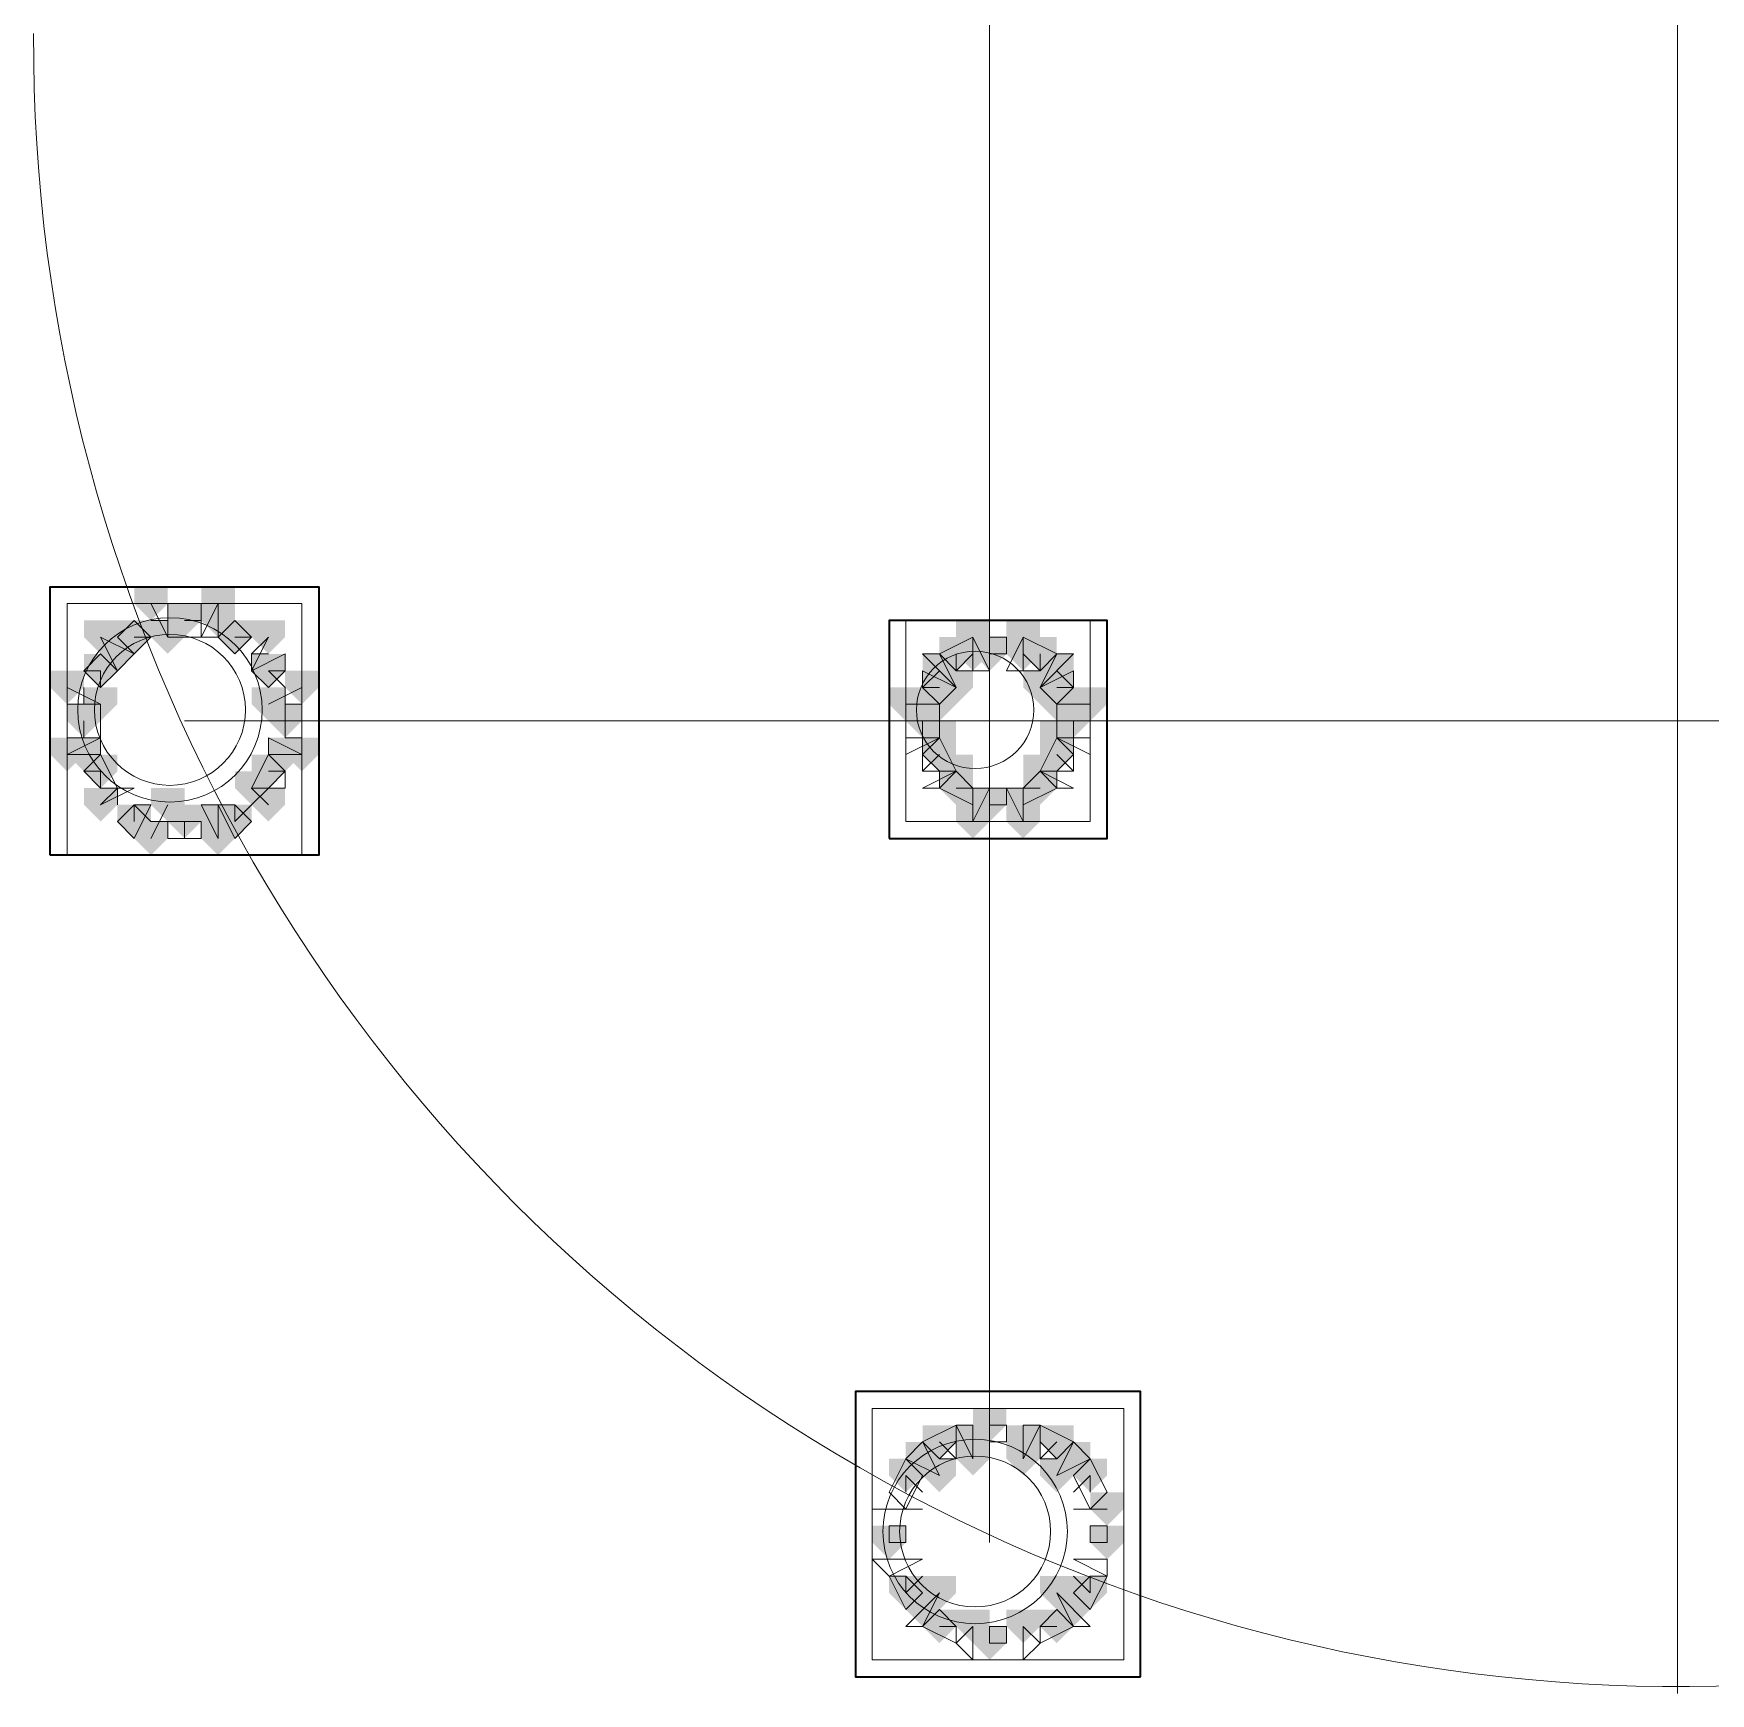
# Model space of a CAD drawing. Header units: millimetres. Extents: x 2315 to 4619, y 1334 to 1897.
# Drawn here: x 4068.01 to 4074.12, y 1548.66 to 1554.71 of the extents above; entities that cross this region are included whole.
import ezdxf

# ---------------------------------------------------------------- set-up
doc = ezdxf.new("R2010")
doc.units = ezdxf.units.MM
for name, color, linetype, true_color in [('PDF_10', 7, 'Continuous', 0x00b85c), ('PDF_AXIS', 7, 'Continuous', 0x00b85c), ('PDF_柱构件', 7, 'Continuous', 0x00b85c), ('PDF_转运站初步方案', 7, 'Continuous', 0x00b85c)]:
    doc.layers.add(name, color=color, linetype=linetype, true_color=true_color)
doc.layers.add('PDF_中心线层', color=1, linetype='Continuous')
doc.layers.add('PDF_粗实线层', color=7, linetype='Continuous')

msp = doc.modelspace()

# ---------------------------------------------------------------- hatches: boundary and pattern name
at = {"layer": 'PDF_10', "transparency": 33554559}
for points in [[(4068.562, 1552.6298), (4068.501, 1552.6298), (4068.501, 1552.5687), (4068.562, 1552.5076), (4068.6231, 1552.5687), (4068.6231, 1552.6298)], [(4068.562, 1552.6298), (4068.501, 1552.6298), (4068.501, 1552.5687), (4068.562, 1552.5076), (4068.6231, 1552.5687), (4068.6231, 1552.6298)], [(4068.562, 1552.6298), (4068.501, 1552.6298), (4068.501, 1552.5687), (4068.562, 1552.5076), (4068.6231, 1552.5687), (4068.6231, 1552.6298)], [(4068.3788, 1552.5687), (4068.3177, 1552.5687), (4068.3177, 1552.5076), (4068.3788, 1552.4466), (4068.4399, 1552.5076), (4068.4399, 1552.5687)], [(4068.3788, 1552.5687), (4068.3177, 1552.5687), (4068.3177, 1552.5076), (4068.3788, 1552.4466), (4068.4399, 1552.5076), (4068.4399, 1552.5687)], [(4068.3788, 1552.5687), (4068.3177, 1552.5687), (4068.3177, 1552.5076), (4068.3788, 1552.4466), (4068.4399, 1552.5076), (4068.4399, 1552.5687)], [(4068.7453, 1552.5687), (4068.6842, 1552.5687), (4068.6842, 1552.5076), (4068.7453, 1552.4466), (4068.8064, 1552.5076), (4068.8064, 1552.5687)], [(4068.7453, 1552.5687), (4068.6842, 1552.5687), (4068.6842, 1552.5076), (4068.7453, 1552.4466), (4068.8064, 1552.5076), (4068.8064, 1552.5687)], [(4068.7453, 1552.5687), (4068.6842, 1552.5687), (4068.6842, 1552.5076), (4068.7453, 1552.4466), (4068.8064, 1552.5076), (4068.8064, 1552.5687)], [(4071.3718, 1552.5076), (4071.3107, 1552.5076), (4071.3107, 1552.4466), (4071.3718, 1552.3855), (4071.4329, 1552.4466), (4071.4329, 1552.5076)], [(4071.3718, 1552.5076), (4071.3107, 1552.5076), (4071.3107, 1552.4466), (4071.3718, 1552.3855), (4071.4329, 1552.4466), (4071.4329, 1552.5076)], [(4071.4939, 1552.5076), (4071.4329, 1552.5076), (4071.4329, 1552.4466), (4071.4939, 1552.3855), (4071.555, 1552.4466), (4071.555, 1552.5076)], [(4071.4939, 1552.5076), (4071.4329, 1552.5076), (4071.4329, 1552.4466), (4071.4939, 1552.3855), (4071.555, 1552.4466), (4071.555, 1552.5076)], [(4071.6772, 1552.5076), (4071.6161, 1552.5076), (4071.6161, 1552.4466), (4071.6772, 1552.3855), (4071.7383, 1552.4466), (4071.7383, 1552.5076)], [(4071.6772, 1552.5076), (4071.6161, 1552.5076), (4071.6161, 1552.4466), (4071.6772, 1552.3855), (4071.7383, 1552.4466), (4071.7383, 1552.5076)], [(4068.2566, 1552.4466), (4068.1956, 1552.4466), (4068.1956, 1552.3855), (4068.2566, 1552.3244), (4068.3177, 1552.3855), (4068.3177, 1552.4466)], [(4068.2566, 1552.4466), (4068.1956, 1552.4466), (4068.1956, 1552.3855), (4068.2566, 1552.3244), (4068.3177, 1552.3855), (4068.3177, 1552.4466)], [(4068.8675, 1552.4466), (4068.8064, 1552.4466), (4068.8064, 1552.3855), (4068.8675, 1552.3244), (4068.9285, 1552.3855), (4068.9285, 1552.4466)], [(4068.8675, 1552.4466), (4068.8064, 1552.4466), (4068.8064, 1552.3855), (4068.8675, 1552.3244), (4068.9285, 1552.3855), (4068.9285, 1552.4466)], [(4071.3107, 1552.3855), (4071.2496, 1552.3855), (4071.2496, 1552.3244), (4071.3107, 1552.2633), (4071.3718, 1552.3244), (4071.3718, 1552.3855)], [(4071.3107, 1552.3855), (4071.2496, 1552.3855), (4071.2496, 1552.3244), (4071.3107, 1552.2633), (4071.3718, 1552.3244), (4071.3718, 1552.3855)], [(4071.7383, 1552.3855), (4071.6772, 1552.3855), (4071.6772, 1552.3244), (4071.7383, 1552.2633), (4071.7993, 1552.3244), (4071.7993, 1552.3855)], [(4071.7383, 1552.3855), (4071.6772, 1552.3855), (4071.6772, 1552.3244), (4071.7383, 1552.2633), (4071.7993, 1552.3244), (4071.7993, 1552.3855)], [(4068.1956, 1552.2633), (4068.1345, 1552.2633), (4068.1345, 1552.2022), (4068.1956, 1552.1412), (4068.2566, 1552.2022), (4068.2566, 1552.2633)], [(4068.1956, 1552.2633), (4068.1345, 1552.2633), (4068.1345, 1552.2022), (4068.1956, 1552.1412), (4068.2566, 1552.2022), (4068.2566, 1552.2633)], [(4068.1956, 1552.2633), (4068.1345, 1552.2633), (4068.1345, 1552.2022), (4068.1956, 1552.1412), (4068.2566, 1552.2022), (4068.2566, 1552.2633)], [(4068.9285, 1552.2633), (4068.8675, 1552.2633), (4068.8675, 1552.2022), (4068.9285, 1552.1412), (4068.9896, 1552.2022), (4068.9896, 1552.2633)], [(4068.9285, 1552.2633), (4068.8675, 1552.2633), (4068.8675, 1552.2022), (4068.9285, 1552.1412), (4068.9896, 1552.2022), (4068.9896, 1552.2633)], [(4071.2496, 1552.2633), (4071.1885, 1552.2633), (4071.1885, 1552.2022), (4071.2496, 1552.1412), (4071.3107, 1552.2022), (4071.3107, 1552.2633)], [(4071.2496, 1552.2633), (4071.1885, 1552.2633), (4071.1885, 1552.2022), (4071.2496, 1552.1412), (4071.3107, 1552.2022), (4071.3107, 1552.2633)], [(4071.2496, 1552.2633), (4071.1885, 1552.2633), (4071.1885, 1552.2022), (4071.2496, 1552.1412), (4071.3107, 1552.2022), (4071.3107, 1552.2633)], [(4071.7993, 1552.2633), (4071.7383, 1552.2633), (4071.7383, 1552.2022), (4071.7993, 1552.1412), (4071.8604, 1552.2022), (4071.8604, 1552.2633)], [(4071.7993, 1552.2633), (4071.7383, 1552.2633), (4071.7383, 1552.2022), (4071.7993, 1552.1412), (4071.8604, 1552.2022), (4071.8604, 1552.2633)], [(4071.7993, 1552.2633), (4071.7383, 1552.2633), (4071.7383, 1552.2022), (4071.7993, 1552.1412), (4071.8604, 1552.2022), (4071.8604, 1552.2633)], [(4071.3107, 1552.1412), (4071.2496, 1552.1412), (4071.2496, 1552.0801), (4071.3107, 1552.019), (4071.3718, 1552.0801), (4071.3718, 1552.1412)], [(4071.3107, 1552.1412), (4071.2496, 1552.1412), (4071.2496, 1552.0801), (4071.3107, 1552.019), (4071.3718, 1552.0801), (4071.3718, 1552.1412)], [(4071.7383, 1552.1412), (4071.6772, 1552.1412), (4071.6772, 1552.0801), (4071.7383, 1552.019), (4071.7993, 1552.0801), (4071.7993, 1552.1412)], [(4071.7383, 1552.1412), (4071.6772, 1552.1412), (4071.6772, 1552.0801), (4071.7383, 1552.019), (4071.7993, 1552.0801), (4071.7993, 1552.1412)], [(4068.2566, 1552.0801), (4068.1956, 1552.0801), (4068.1956, 1552.019), (4068.2566, 1551.9579), (4068.3177, 1552.019), (4068.3177, 1552.0801)], [(4068.2566, 1552.0801), (4068.1956, 1552.0801), (4068.1956, 1552.019), (4068.2566, 1551.9579), (4068.3177, 1552.019), (4068.3177, 1552.0801)], [(4068.8675, 1552.0801), (4068.8064, 1552.0801), (4068.8064, 1552.019), (4068.8675, 1551.9579), (4068.9285, 1552.019), (4068.9285, 1552.0801)], [(4068.8675, 1552.0801), (4068.8064, 1552.0801), (4068.8064, 1552.019), (4068.8675, 1551.9579), (4068.9285, 1552.019), (4068.9285, 1552.0801)], [(4071.3718, 1552.019), (4071.3107, 1552.019), (4071.3107, 1551.9579), (4071.3718, 1551.8968), (4071.4329, 1551.9579), (4071.4329, 1552.019)], [(4071.3718, 1552.019), (4071.3107, 1552.019), (4071.3107, 1551.9579), (4071.3718, 1551.8968), (4071.4329, 1551.9579), (4071.4329, 1552.019)], [(4071.3718, 1552.019), (4071.3107, 1552.019), (4071.3107, 1551.9579), (4071.3718, 1551.8968), (4071.4329, 1551.9579), (4071.4329, 1552.019)], [(4071.6772, 1552.019), (4071.6161, 1552.019), (4071.6161, 1551.9579), (4071.6772, 1551.8968), (4071.7383, 1551.9579), (4071.7383, 1552.019)], [(4071.6772, 1552.019), (4071.6161, 1552.019), (4071.6161, 1551.9579), (4071.6772, 1551.8968), (4071.7383, 1551.9579), (4071.7383, 1552.019)], [(4071.6772, 1552.019), (4071.6161, 1552.019), (4071.6161, 1551.9579), (4071.6772, 1551.8968), (4071.7383, 1551.9579), (4071.7383, 1552.019)], [(4071.4939, 1551.9579), (4071.4329, 1551.9579), (4071.4329, 1551.8968), (4071.4939, 1551.8357), (4071.555, 1551.8968), (4071.555, 1551.9579)], [(4071.4939, 1551.9579), (4071.4329, 1551.9579), (4071.4329, 1551.8968), (4071.4939, 1551.8357), (4071.555, 1551.8968), (4071.555, 1551.9579)], [(4068.3788, 1551.8968), (4068.3177, 1551.8968), (4068.3177, 1551.8357), (4068.3788, 1551.7747), (4068.4399, 1551.8357), (4068.4399, 1551.8968)], [(4068.3788, 1551.8968), (4068.3177, 1551.8968), (4068.3177, 1551.8357), (4068.3788, 1551.7747), (4068.4399, 1551.8357), (4068.4399, 1551.8968)], [(4068.562, 1551.8968), (4068.501, 1551.8968), (4068.501, 1551.8357), (4068.562, 1551.7747), (4068.6231, 1551.8357), (4068.6231, 1551.8968)], [(4068.562, 1551.8968), (4068.501, 1551.8968), (4068.501, 1551.8357), (4068.562, 1551.7747), (4068.6231, 1551.8357), (4068.6231, 1551.8968)], [(4068.7453, 1551.8968), (4068.6842, 1551.8968), (4068.6842, 1551.8357), (4068.7453, 1551.7747), (4068.8064, 1551.8357), (4068.8064, 1551.8968)], [(4068.7453, 1551.8968), (4068.6842, 1551.8968), (4068.6842, 1551.8357), (4068.7453, 1551.7747), (4068.8064, 1551.8357), (4068.8064, 1551.8968)], [(4071.4939, 1549.6979), (4071.4329, 1549.6979), (4071.4329, 1549.6368), (4071.4939, 1549.5757), (4071.555, 1549.6368), (4071.555, 1549.6979)], [(4071.4939, 1549.6979), (4071.4329, 1549.6979), (4071.4329, 1549.6368), (4071.4939, 1549.5757), (4071.555, 1549.6368), (4071.555, 1549.6979)], [(4071.3107, 1549.6368), (4071.2496, 1549.6368), (4071.2496, 1549.5757), (4071.3107, 1549.5147), (4071.3718, 1549.5757), (4071.3718, 1549.6368)], [(4071.3107, 1549.6368), (4071.2496, 1549.6368), (4071.2496, 1549.5757), (4071.3107, 1549.5147), (4071.3718, 1549.5757), (4071.3718, 1549.6368)], [(4071.7383, 1549.6368), (4071.6772, 1549.6368), (4071.6772, 1549.5757), (4071.7383, 1549.5147), (4071.7993, 1549.5757), (4071.7993, 1549.6368)], [(4071.7383, 1549.6368), (4071.6772, 1549.6368), (4071.6772, 1549.5757), (4071.7383, 1549.5147), (4071.7993, 1549.5757), (4071.7993, 1549.6368)], [(4071.1885, 1549.5147), (4071.1275, 1549.5147), (4071.1275, 1549.4536), (4071.1885, 1549.3925), (4071.2496, 1549.4536), (4071.2496, 1549.5147)], [(4071.1885, 1549.5147), (4071.1275, 1549.5147), (4071.1275, 1549.4536), (4071.1885, 1549.3925), (4071.2496, 1549.4536), (4071.2496, 1549.5147)], [(4071.8604, 1549.5147), (4071.7993, 1549.5147), (4071.7993, 1549.4536), (4071.8604, 1549.3925), (4071.9215, 1549.4536), (4071.9215, 1549.5147)], [(4071.8604, 1549.5147), (4071.7993, 1549.5147), (4071.7993, 1549.4536), (4071.8604, 1549.3925), (4071.9215, 1549.4536), (4071.9215, 1549.5147)], [(4071.1275, 1549.2703), (4071.0664, 1549.2703), (4071.0664, 1549.2093), (4071.1275, 1549.1482), (4071.1885, 1549.2093), (4071.1885, 1549.2703)], [(4071.1275, 1549.2703), (4071.0664, 1549.2703), (4071.0664, 1549.2093), (4071.1275, 1549.1482), (4071.1885, 1549.2093), (4071.1885, 1549.2703)], [(4071.9215, 1549.2703), (4071.8604, 1549.2703), (4071.8604, 1549.2093), (4071.9215, 1549.1482), (4071.9826, 1549.2093), (4071.9826, 1549.2703)], [(4071.9215, 1549.2703), (4071.8604, 1549.2703), (4071.8604, 1549.2093), (4071.9215, 1549.1482), (4071.9826, 1549.2093), (4071.9826, 1549.2703)], [(4071.1885, 1549.0871), (4071.1275, 1549.0871), (4071.1275, 1549.026), (4071.1885, 1548.9649), (4071.2496, 1549.026), (4071.2496, 1549.0871)], [(4071.1885, 1549.0871), (4071.1275, 1549.0871), (4071.1275, 1549.026), (4071.1885, 1548.9649), (4071.2496, 1549.026), (4071.2496, 1549.0871)], [(4071.8604, 1549.0871), (4071.7993, 1549.0871), (4071.7993, 1549.026), (4071.8604, 1548.9649), (4071.9215, 1549.026), (4071.9215, 1549.0871)], [(4071.8604, 1549.0871), (4071.7993, 1549.0871), (4071.7993, 1549.026), (4071.8604, 1548.9649), (4071.9215, 1549.026), (4071.9215, 1549.0871)], [(4071.3107, 1548.9649), (4071.2496, 1548.9649), (4071.2496, 1548.9039), (4071.3107, 1548.8428), (4071.3718, 1548.9039), (4071.3718, 1548.9649)], [(4071.3107, 1548.9649), (4071.2496, 1548.9649), (4071.2496, 1548.9039), (4071.3107, 1548.8428), (4071.3718, 1548.9039), (4071.3718, 1548.9649)], [(4071.7383, 1548.9649), (4071.6772, 1548.9649), (4071.6772, 1548.9039), (4071.7383, 1548.8428), (4071.7993, 1548.9039), (4071.7993, 1548.9649)], [(4071.7383, 1548.9649), (4071.6772, 1548.9649), (4071.6772, 1548.9039), (4071.7383, 1548.8428), (4071.7993, 1548.9039), (4071.7993, 1548.9649)], [(4071.4939, 1548.9039), (4071.4329, 1548.9039), (4071.4329, 1548.8428), (4071.4939, 1548.7817), (4071.555, 1548.8428), (4071.555, 1548.9039)], [(4071.4939, 1548.9039), (4071.4329, 1548.9039), (4071.4329, 1548.8428), (4071.4939, 1548.7817), (4071.555, 1548.8428), (4071.555, 1548.9039)]]:
    msp.add_hatch(color=256, dxfattribs=at).paths.add_polyline_path(points)
at = {"layer": 'PDF_柱构件', "transparency": 33554559}
for points in [[(4068.4399, 1552.6909), (4068.3788, 1552.6909), (4068.3788, 1552.6298), (4068.4399, 1552.5687), (4068.501, 1552.6298), (4068.501, 1552.6909)], [(4068.6842, 1552.6909), (4068.6231, 1552.6909), (4068.6231, 1552.6298), (4068.6842, 1552.5687), (4068.7453, 1552.6298), (4068.7453, 1552.6909)], [(4068.6842, 1552.6298), (4068.6231, 1552.6298), (4068.6231, 1552.5687), (4068.6842, 1552.5076), (4068.7453, 1552.5687), (4068.7453, 1552.6298)], [(4068.2566, 1552.5687), (4068.1956, 1552.5687), (4068.1956, 1552.5076), (4068.2566, 1552.4466), (4068.3177, 1552.5076), (4068.3177, 1552.5687)], [(4068.501, 1552.5687), (4068.4399, 1552.5687), (4068.4399, 1552.5076), (4068.501, 1552.4466), (4068.562, 1552.5076), (4068.562, 1552.5687)], [(4068.8675, 1552.5687), (4068.8064, 1552.5687), (4068.8064, 1552.5076), (4068.8675, 1552.4466), (4068.9285, 1552.5076), (4068.9285, 1552.5687)], [(4071.4329, 1552.5687), (4071.3718, 1552.5687), (4071.3718, 1552.5076), (4071.4329, 1552.4466), (4071.4939, 1552.5076), (4071.4939, 1552.5687)], [(4071.6161, 1552.5687), (4071.555, 1552.5687), (4071.555, 1552.5076), (4071.6161, 1552.4466), (4071.6772, 1552.5076), (4071.6772, 1552.5687)], [(4068.3177, 1552.5076), (4068.2566, 1552.5076), (4068.2566, 1552.4466), (4068.3177, 1552.3855), (4068.3788, 1552.4466), (4068.3788, 1552.5076)], [(4071.4329, 1552.5076), (4071.3718, 1552.5076), (4071.3718, 1552.4466), (4071.4329, 1552.3855), (4071.4939, 1552.4466), (4071.4939, 1552.5076)], [(4071.6161, 1552.5076), (4071.555, 1552.5076), (4071.555, 1552.4466), (4071.6161, 1552.3855), (4071.6772, 1552.4466), (4071.6772, 1552.5076)], [(4071.3107, 1552.4466), (4071.2496, 1552.4466), (4071.2496, 1552.3855), (4071.3107, 1552.3244), (4071.3718, 1552.3855), (4071.3718, 1552.4466)], [(4071.7383, 1552.4466), (4071.6772, 1552.4466), (4071.6772, 1552.3855), (4071.7383, 1552.3244), (4071.7993, 1552.3855), (4071.7993, 1552.4466)], [(4068.1345, 1552.3855), (4068.0734, 1552.3855), (4068.0734, 1552.3244), (4068.1345, 1552.2633), (4068.1956, 1552.3244), (4068.1956, 1552.3855)], [(4068.9896, 1552.3855), (4068.9285, 1552.3855), (4068.9285, 1552.3244), (4068.9896, 1552.2633), (4069.0507, 1552.3244), (4069.0507, 1552.3855)], [(4071.3718, 1552.3855), (4071.3107, 1552.3855), (4071.3107, 1552.3244), (4071.3718, 1552.2633), (4071.4329, 1552.3244), (4071.4329, 1552.3855)], [(4071.6772, 1552.3855), (4071.6161, 1552.3855), (4071.6161, 1552.3244), (4071.6772, 1552.2633), (4071.7383, 1552.3244), (4071.7383, 1552.3855)], [(4068.2566, 1552.3244), (4068.1956, 1552.3244), (4068.1956, 1552.2633), (4068.2566, 1552.2022), (4068.3177, 1552.2633), (4068.3177, 1552.3244)], [(4068.8675, 1552.3244), (4068.8064, 1552.3244), (4068.8064, 1552.2633), (4068.8675, 1552.2022), (4068.9285, 1552.2633), (4068.9285, 1552.3244)], [(4071.1885, 1552.3244), (4071.1275, 1552.3244), (4071.1275, 1552.2633), (4071.1885, 1552.2022), (4071.2496, 1552.2633), (4071.2496, 1552.3244)], [(4071.2496, 1552.3244), (4071.1885, 1552.3244), (4071.1885, 1552.2633), (4071.2496, 1552.2022), (4071.3107, 1552.2633), (4071.3107, 1552.3244)], [(4071.3107, 1552.3244), (4071.2496, 1552.3244), (4071.2496, 1552.2633), (4071.3107, 1552.2022), (4071.3718, 1552.2633), (4071.3718, 1552.3244)], [(4071.7383, 1552.3244), (4071.6772, 1552.3244), (4071.6772, 1552.2633), (4071.7383, 1552.2022), (4071.7993, 1552.2633), (4071.7993, 1552.3244)], [(4071.7993, 1552.3244), (4071.7383, 1552.3244), (4071.7383, 1552.2633), (4071.7993, 1552.2022), (4071.8604, 1552.2633), (4071.8604, 1552.3244)], [(4071.8604, 1552.3244), (4071.7993, 1552.3244), (4071.7993, 1552.2633), (4071.8604, 1552.2022), (4071.9215, 1552.2633), (4071.9215, 1552.3244)], [(4071.3107, 1552.2022), (4071.2496, 1552.2022), (4071.2496, 1552.1412), (4071.3107, 1552.0801), (4071.3718, 1552.1412), (4071.3718, 1552.2022)], [(4071.7383, 1552.2022), (4071.6772, 1552.2022), (4071.6772, 1552.1412), (4071.7383, 1552.0801), (4071.7993, 1552.1412), (4071.7993, 1552.2022)], [(4068.1345, 1552.1412), (4068.0734, 1552.1412), (4068.0734, 1552.0801), (4068.1345, 1552.019), (4068.1956, 1552.0801), (4068.1956, 1552.1412)], [(4068.1956, 1552.1412), (4068.1345, 1552.1412), (4068.1345, 1552.0801), (4068.1956, 1552.019), (4068.2566, 1552.0801), (4068.2566, 1552.1412)], [(4068.9285, 1552.1412), (4068.8675, 1552.1412), (4068.8675, 1552.0801), (4068.9285, 1552.019), (4068.9896, 1552.0801), (4068.9896, 1552.1412)], [(4068.9896, 1552.1412), (4068.9285, 1552.1412), (4068.9285, 1552.0801), (4068.9896, 1552.019), (4069.0507, 1552.0801), (4069.0507, 1552.1412)], [(4071.3718, 1552.0801), (4071.3107, 1552.0801), (4071.3107, 1552.019), (4071.3718, 1551.9579), (4071.4329, 1552.019), (4071.4329, 1552.0801)], [(4071.6772, 1552.0801), (4071.6161, 1552.0801), (4071.6161, 1552.019), (4071.6772, 1551.9579), (4071.7383, 1552.019), (4071.7383, 1552.0801)], [(4068.8064, 1552.019), (4068.7453, 1552.019), (4068.7453, 1551.9579), (4068.8064, 1551.8968), (4068.8675, 1551.9579), (4068.8675, 1552.019)], [(4068.2566, 1551.9579), (4068.1956, 1551.9579), (4068.1956, 1551.8968), (4068.2566, 1551.8357), (4068.3177, 1551.8968), (4068.3177, 1551.9579)], [(4068.501, 1551.9579), (4068.4399, 1551.9579), (4068.4399, 1551.8968), (4068.501, 1551.8357), (4068.562, 1551.8968), (4068.562, 1551.9579)], [(4068.8675, 1551.9579), (4068.8064, 1551.9579), (4068.8064, 1551.8968), (4068.8675, 1551.8357), (4068.9285, 1551.8968), (4068.9285, 1551.9579)], [(4071.4329, 1551.9579), (4071.3718, 1551.9579), (4071.3718, 1551.8968), (4071.4329, 1551.8357), (4071.4939, 1551.8968), (4071.4939, 1551.9579)], [(4071.6161, 1551.9579), (4071.555, 1551.9579), (4071.555, 1551.8968), (4071.6161, 1551.8357), (4071.6772, 1551.8968), (4071.6772, 1551.9579)], [(4068.6842, 1551.8968), (4068.6231, 1551.8968), (4068.6231, 1551.8357), (4068.6842, 1551.7747), (4068.7453, 1551.8357), (4068.7453, 1551.8968)], [(4071.4329, 1551.8968), (4071.3718, 1551.8968), (4071.3718, 1551.8357), (4071.4329, 1551.7747), (4071.4939, 1551.8357), (4071.4939, 1551.8968)], [(4071.6161, 1551.8968), (4071.555, 1551.8968), (4071.555, 1551.8357), (4071.6161, 1551.7747), (4071.6772, 1551.8357), (4071.6772, 1551.8968)], [(4068.4399, 1551.8357), (4068.3788, 1551.8357), (4068.3788, 1551.7747), (4068.4399, 1551.7136), (4068.501, 1551.7747), (4068.501, 1551.8357)], [(4068.6842, 1551.8357), (4068.6231, 1551.8357), (4068.6231, 1551.7747), (4068.6842, 1551.7136), (4068.7453, 1551.7747), (4068.7453, 1551.8357)], [(4071.4329, 1549.6368), (4071.3718, 1549.6368), (4071.3718, 1549.5757), (4071.4329, 1549.5147), (4071.4939, 1549.5757), (4071.4939, 1549.6368)], [(4071.6161, 1549.6368), (4071.555, 1549.6368), (4071.555, 1549.5757), (4071.6161, 1549.5147), (4071.6772, 1549.5757), (4071.6772, 1549.6368)], [(4071.2496, 1549.5757), (4071.1885, 1549.5757), (4071.1885, 1549.5147), (4071.2496, 1549.4536), (4071.3107, 1549.5147), (4071.3107, 1549.5757)], [(4071.4329, 1549.5757), (4071.3718, 1549.5757), (4071.3718, 1549.5147), (4071.4329, 1549.4536), (4071.4939, 1549.5147), (4071.4939, 1549.5757)], [(4071.6161, 1549.5757), (4071.555, 1549.5757), (4071.555, 1549.5147), (4071.6161, 1549.4536), (4071.6772, 1549.5147), (4071.6772, 1549.5757)], [(4071.7993, 1549.5757), (4071.7383, 1549.5757), (4071.7383, 1549.5147), (4071.7993, 1549.4536), (4071.8604, 1549.5147), (4071.8604, 1549.5757)], [(4071.3107, 1549.5147), (4071.2496, 1549.5147), (4071.2496, 1549.4536), (4071.3107, 1549.3925), (4071.3718, 1549.4536), (4071.3718, 1549.5147)], [(4071.7383, 1549.5147), (4071.6772, 1549.5147), (4071.6772, 1549.4536), (4071.7383, 1549.3925), (4071.7993, 1549.4536), (4071.7993, 1549.5147)], [(4071.9215, 1549.3925), (4071.8604, 1549.3925), (4071.8604, 1549.3314), (4071.9215, 1549.2703), (4071.9826, 1549.3314), (4071.9826, 1549.3925)], [(4071.3107, 1549.0871), (4071.2496, 1549.0871), (4071.2496, 1549.026), (4071.3107, 1548.9649), (4071.3718, 1549.026), (4071.3718, 1549.0871)], [(4071.7383, 1549.0871), (4071.6772, 1549.0871), (4071.6772, 1549.026), (4071.7383, 1548.9649), (4071.7993, 1549.026), (4071.7993, 1549.0871)], [(4071.2496, 1549.026), (4071.1885, 1549.026), (4071.1885, 1548.9649), (4071.2496, 1548.9039), (4071.3107, 1548.9649), (4071.3107, 1549.026)], [(4071.7993, 1549.026), (4071.7383, 1549.026), (4071.7383, 1548.9649), (4071.7993, 1548.9039), (4071.8604, 1548.9649), (4071.8604, 1549.026)], [(4071.4329, 1548.9649), (4071.3718, 1548.9649), (4071.3718, 1548.9039), (4071.4329, 1548.8428), (4071.4939, 1548.9039), (4071.4939, 1548.9649)], [(4071.6161, 1548.9649), (4071.555, 1548.9649), (4071.555, 1548.9039), (4071.6161, 1548.8428), (4071.6772, 1548.9039), (4071.6772, 1548.9649)]]:
    msp.add_hatch(color=256, dxfattribs=at).paths.add_polyline_path(points)
at = {"layer": 'PDF_转运站初步方案', "transparency": 33554559}
for points in [[(4068.562, 1552.6298), (4068.501, 1552.6298), (4068.501, 1552.5687), (4068.562, 1552.5076), (4068.6231, 1552.5687), (4068.6231, 1552.6298)], [(4068.562, 1552.6298), (4068.501, 1552.6298), (4068.501, 1552.5687), (4068.562, 1552.5076), (4068.6231, 1552.5687), (4068.6231, 1552.6298)], [(4068.3788, 1552.5687), (4068.3177, 1552.5687), (4068.3177, 1552.5076), (4068.3788, 1552.4466), (4068.4399, 1552.5076), (4068.4399, 1552.5687)], [(4068.3788, 1552.5687), (4068.3177, 1552.5687), (4068.3177, 1552.5076), (4068.3788, 1552.4466), (4068.4399, 1552.5076), (4068.4399, 1552.5687)], [(4068.7453, 1552.5687), (4068.6842, 1552.5687), (4068.6842, 1552.5076), (4068.7453, 1552.4466), (4068.8064, 1552.5076), (4068.8064, 1552.5687)], [(4068.7453, 1552.5687), (4068.6842, 1552.5687), (4068.6842, 1552.5076), (4068.7453, 1552.4466), (4068.8064, 1552.5076), (4068.8064, 1552.5687)], [(4071.3718, 1552.5076), (4071.3107, 1552.5076), (4071.3107, 1552.4466), (4071.3718, 1552.3855), (4071.4329, 1552.4466), (4071.4329, 1552.5076)], [(4071.3718, 1552.5076), (4071.3107, 1552.5076), (4071.3107, 1552.4466), (4071.3718, 1552.3855), (4071.4329, 1552.4466), (4071.4329, 1552.5076)], [(4071.4939, 1552.5076), (4071.4329, 1552.5076), (4071.4329, 1552.4466), (4071.4939, 1552.3855), (4071.555, 1552.4466), (4071.555, 1552.5076)], [(4071.4939, 1552.5076), (4071.4329, 1552.5076), (4071.4329, 1552.4466), (4071.4939, 1552.3855), (4071.555, 1552.4466), (4071.555, 1552.5076)], [(4071.6772, 1552.5076), (4071.6161, 1552.5076), (4071.6161, 1552.4466), (4071.6772, 1552.3855), (4071.7383, 1552.4466), (4071.7383, 1552.5076)], [(4071.6772, 1552.5076), (4071.6161, 1552.5076), (4071.6161, 1552.4466), (4071.6772, 1552.3855), (4071.7383, 1552.4466), (4071.7383, 1552.5076)], [(4068.2566, 1552.4466), (4068.1956, 1552.4466), (4068.1956, 1552.3855), (4068.2566, 1552.3244), (4068.3177, 1552.3855), (4068.3177, 1552.4466)], [(4068.2566, 1552.4466), (4068.1956, 1552.4466), (4068.1956, 1552.3855), (4068.2566, 1552.3244), (4068.3177, 1552.3855), (4068.3177, 1552.4466)], [(4068.8675, 1552.4466), (4068.8064, 1552.4466), (4068.8064, 1552.3855), (4068.8675, 1552.3244), (4068.9285, 1552.3855), (4068.9285, 1552.4466)], [(4068.8675, 1552.4466), (4068.8064, 1552.4466), (4068.8064, 1552.3855), (4068.8675, 1552.3244), (4068.9285, 1552.3855), (4068.9285, 1552.4466)], [(4071.3107, 1552.3855), (4071.2496, 1552.3855), (4071.2496, 1552.3244), (4071.3107, 1552.2633), (4071.3718, 1552.3244), (4071.3718, 1552.3855)], [(4071.3107, 1552.3855), (4071.2496, 1552.3855), (4071.2496, 1552.3244), (4071.3107, 1552.2633), (4071.3718, 1552.3244), (4071.3718, 1552.3855)], [(4071.7383, 1552.3855), (4071.6772, 1552.3855), (4071.6772, 1552.3244), (4071.7383, 1552.2633), (4071.7993, 1552.3244), (4071.7993, 1552.3855)], [(4071.7383, 1552.3855), (4071.6772, 1552.3855), (4071.6772, 1552.3244), (4071.7383, 1552.2633), (4071.7993, 1552.3244), (4071.7993, 1552.3855)], [(4068.1956, 1552.2633), (4068.1345, 1552.2633), (4068.1345, 1552.2022), (4068.1956, 1552.1412), (4068.2566, 1552.2022), (4068.2566, 1552.2633)], [(4068.1956, 1552.2633), (4068.1345, 1552.2633), (4068.1345, 1552.2022), (4068.1956, 1552.1412), (4068.2566, 1552.2022), (4068.2566, 1552.2633)], [(4068.9285, 1552.2633), (4068.8675, 1552.2633), (4068.8675, 1552.2022), (4068.9285, 1552.1412), (4068.9896, 1552.2022), (4068.9896, 1552.2633)], [(4068.9285, 1552.2633), (4068.8675, 1552.2633), (4068.8675, 1552.2022), (4068.9285, 1552.1412), (4068.9896, 1552.2022), (4068.9896, 1552.2633)], [(4071.2496, 1552.2633), (4071.1885, 1552.2633), (4071.1885, 1552.2022), (4071.2496, 1552.1412), (4071.3107, 1552.2022), (4071.3107, 1552.2633)], [(4071.2496, 1552.2633), (4071.1885, 1552.2633), (4071.1885, 1552.2022), (4071.2496, 1552.1412), (4071.3107, 1552.2022), (4071.3107, 1552.2633)], [(4071.7993, 1552.2633), (4071.7383, 1552.2633), (4071.7383, 1552.2022), (4071.7993, 1552.1412), (4071.8604, 1552.2022), (4071.8604, 1552.2633)], [(4071.7993, 1552.2633), (4071.7383, 1552.2633), (4071.7383, 1552.2022), (4071.7993, 1552.1412), (4071.8604, 1552.2022), (4071.8604, 1552.2633)], [(4071.3107, 1552.1412), (4071.2496, 1552.1412), (4071.2496, 1552.0801), (4071.3107, 1552.019), (4071.3718, 1552.0801), (4071.3718, 1552.1412)], [(4071.3107, 1552.1412), (4071.2496, 1552.1412), (4071.2496, 1552.0801), (4071.3107, 1552.019), (4071.3718, 1552.0801), (4071.3718, 1552.1412)], [(4071.7383, 1552.1412), (4071.6772, 1552.1412), (4071.6772, 1552.0801), (4071.7383, 1552.019), (4071.7993, 1552.0801), (4071.7993, 1552.1412)], [(4071.7383, 1552.1412), (4071.6772, 1552.1412), (4071.6772, 1552.0801), (4071.7383, 1552.019), (4071.7993, 1552.0801), (4071.7993, 1552.1412)], [(4068.2566, 1552.0801), (4068.1956, 1552.0801), (4068.1956, 1552.019), (4068.2566, 1551.9579), (4068.3177, 1552.019), (4068.3177, 1552.0801)], [(4068.2566, 1552.0801), (4068.1956, 1552.0801), (4068.1956, 1552.019), (4068.2566, 1551.9579), (4068.3177, 1552.019), (4068.3177, 1552.0801)], [(4068.8675, 1552.0801), (4068.8064, 1552.0801), (4068.8064, 1552.019), (4068.8675, 1551.9579), (4068.9285, 1552.019), (4068.9285, 1552.0801)], [(4068.8675, 1552.0801), (4068.8064, 1552.0801), (4068.8064, 1552.019), (4068.8675, 1551.9579), (4068.9285, 1552.019), (4068.9285, 1552.0801)], [(4071.3718, 1552.019), (4071.3107, 1552.019), (4071.3107, 1551.9579), (4071.3718, 1551.8968), (4071.4329, 1551.9579), (4071.4329, 1552.019)], [(4071.3718, 1552.019), (4071.3107, 1552.019), (4071.3107, 1551.9579), (4071.3718, 1551.8968), (4071.4329, 1551.9579), (4071.4329, 1552.019)], [(4071.6772, 1552.019), (4071.6161, 1552.019), (4071.6161, 1551.9579), (4071.6772, 1551.8968), (4071.7383, 1551.9579), (4071.7383, 1552.019)], [(4071.6772, 1552.019), (4071.6161, 1552.019), (4071.6161, 1551.9579), (4071.6772, 1551.8968), (4071.7383, 1551.9579), (4071.7383, 1552.019)], [(4071.4939, 1551.9579), (4071.4329, 1551.9579), (4071.4329, 1551.8968), (4071.4939, 1551.8357), (4071.555, 1551.8968), (4071.555, 1551.9579)], [(4071.4939, 1551.9579), (4071.4329, 1551.9579), (4071.4329, 1551.8968), (4071.4939, 1551.8357), (4071.555, 1551.8968), (4071.555, 1551.9579)], [(4068.3788, 1551.8968), (4068.3177, 1551.8968), (4068.3177, 1551.8357), (4068.3788, 1551.7747), (4068.4399, 1551.8357), (4068.4399, 1551.8968)], [(4068.3788, 1551.8968), (4068.3177, 1551.8968), (4068.3177, 1551.8357), (4068.3788, 1551.7747), (4068.4399, 1551.8357), (4068.4399, 1551.8968)], [(4068.562, 1551.8968), (4068.501, 1551.8968), (4068.501, 1551.8357), (4068.562, 1551.7747), (4068.6231, 1551.8357), (4068.6231, 1551.8968)], [(4068.562, 1551.8968), (4068.501, 1551.8968), (4068.501, 1551.8357), (4068.562, 1551.7747), (4068.6231, 1551.8357), (4068.6231, 1551.8968)], [(4068.7453, 1551.8968), (4068.6842, 1551.8968), (4068.6842, 1551.8357), (4068.7453, 1551.7747), (4068.8064, 1551.8357), (4068.8064, 1551.8968)], [(4068.7453, 1551.8968), (4068.6842, 1551.8968), (4068.6842, 1551.8357), (4068.7453, 1551.7747), (4068.8064, 1551.8357), (4068.8064, 1551.8968)], [(4071.4939, 1549.6979), (4071.4329, 1549.6979), (4071.4329, 1549.6368), (4071.4939, 1549.5757), (4071.555, 1549.6368), (4071.555, 1549.6979)], [(4071.4939, 1549.6979), (4071.4329, 1549.6979), (4071.4329, 1549.6368), (4071.4939, 1549.5757), (4071.555, 1549.6368), (4071.555, 1549.6979)], [(4071.3107, 1549.6368), (4071.2496, 1549.6368), (4071.2496, 1549.5757), (4071.3107, 1549.5147), (4071.3718, 1549.5757), (4071.3718, 1549.6368)], [(4071.3107, 1549.6368), (4071.2496, 1549.6368), (4071.2496, 1549.5757), (4071.3107, 1549.5147), (4071.3718, 1549.5757), (4071.3718, 1549.6368)], [(4071.7383, 1549.6368), (4071.6772, 1549.6368), (4071.6772, 1549.5757), (4071.7383, 1549.5147), (4071.7993, 1549.5757), (4071.7993, 1549.6368)], [(4071.7383, 1549.6368), (4071.6772, 1549.6368), (4071.6772, 1549.5757), (4071.7383, 1549.5147), (4071.7993, 1549.5757), (4071.7993, 1549.6368)], [(4071.1885, 1549.5147), (4071.1275, 1549.5147), (4071.1275, 1549.4536), (4071.1885, 1549.3925), (4071.2496, 1549.4536), (4071.2496, 1549.5147)], [(4071.1885, 1549.5147), (4071.1275, 1549.5147), (4071.1275, 1549.4536), (4071.1885, 1549.3925), (4071.2496, 1549.4536), (4071.2496, 1549.5147)], [(4071.8604, 1549.5147), (4071.7993, 1549.5147), (4071.7993, 1549.4536), (4071.8604, 1549.3925), (4071.9215, 1549.4536), (4071.9215, 1549.5147)], [(4071.8604, 1549.5147), (4071.7993, 1549.5147), (4071.7993, 1549.4536), (4071.8604, 1549.3925), (4071.9215, 1549.4536), (4071.9215, 1549.5147)], [(4071.1275, 1549.2703), (4071.0664, 1549.2703), (4071.0664, 1549.2093), (4071.1275, 1549.1482), (4071.1885, 1549.2093), (4071.1885, 1549.2703)], [(4071.1275, 1549.2703), (4071.0664, 1549.2703), (4071.0664, 1549.2093), (4071.1275, 1549.1482), (4071.1885, 1549.2093), (4071.1885, 1549.2703)], [(4071.9215, 1549.2703), (4071.8604, 1549.2703), (4071.8604, 1549.2093), (4071.9215, 1549.1482), (4071.9826, 1549.2093), (4071.9826, 1549.2703)], [(4071.9215, 1549.2703), (4071.8604, 1549.2703), (4071.8604, 1549.2093), (4071.9215, 1549.1482), (4071.9826, 1549.2093), (4071.9826, 1549.2703)], [(4071.1885, 1549.0871), (4071.1275, 1549.0871), (4071.1275, 1549.026), (4071.1885, 1548.9649), (4071.2496, 1549.026), (4071.2496, 1549.0871)], [(4071.1885, 1549.0871), (4071.1275, 1549.0871), (4071.1275, 1549.026), (4071.1885, 1548.9649), (4071.2496, 1549.026), (4071.2496, 1549.0871)], [(4071.8604, 1549.0871), (4071.7993, 1549.0871), (4071.7993, 1549.026), (4071.8604, 1548.9649), (4071.9215, 1549.026), (4071.9215, 1549.0871)], [(4071.8604, 1549.0871), (4071.7993, 1549.0871), (4071.7993, 1549.026), (4071.8604, 1548.9649), (4071.9215, 1549.026), (4071.9215, 1549.0871)], [(4071.3107, 1548.9649), (4071.2496, 1548.9649), (4071.2496, 1548.9039), (4071.3107, 1548.8428), (4071.3718, 1548.9039), (4071.3718, 1548.9649)], [(4071.3107, 1548.9649), (4071.2496, 1548.9649), (4071.2496, 1548.9039), (4071.3107, 1548.8428), (4071.3718, 1548.9039), (4071.3718, 1548.9649)], [(4071.7383, 1548.9649), (4071.6772, 1548.9649), (4071.6772, 1548.9039), (4071.7383, 1548.8428), (4071.7993, 1548.9039), (4071.7993, 1548.9649)], [(4071.7383, 1548.9649), (4071.6772, 1548.9649), (4071.6772, 1548.9039), (4071.7383, 1548.8428), (4071.7993, 1548.9039), (4071.7993, 1548.9649)], [(4071.4939, 1548.9039), (4071.4329, 1548.9039), (4071.4329, 1548.8428), (4071.4939, 1548.7817), (4071.555, 1548.8428), (4071.555, 1548.9039)], [(4071.4939, 1548.9039), (4071.4329, 1548.9039), (4071.4329, 1548.8428), (4071.4939, 1548.7817), (4071.555, 1548.8428), (4071.555, 1548.9039)]]:
    msp.add_hatch(color=256, dxfattribs=at).paths.add_polyline_path(points)

# ---------------------------------------------------------------- linework, layer by layer
at = {"layer": 'PDF_10', "lineweight": 18}
for points in [[(4068.6231, 1552.5687), (4068.562, 1552.5687)], [(4068.4399, 1552.5076), (4068.3788, 1552.5076)], [(4068.8064, 1552.5076), (4068.7453, 1552.5076)], [(4071.555, 1552.4466), (4071.4939, 1552.4466), (4071.4939, 1552.5076)], [(4071.4329, 1552.4466), (4071.3718, 1552.3855), (4071.3718, 1552.4466)], [(4071.6772, 1552.4466), (4071.6772, 1552.3855), (4071.6161, 1552.4466)], [(4068.1956, 1552.3855), (4068.2566, 1552.3855), (4068.2566, 1552.3244)], [(4068.9285, 1552.3244), (4068.8675, 1552.3855), (4068.9285, 1552.3855)], [(4071.3107, 1552.3855), (4071.2496, 1552.3244), (4071.3107, 1552.3244)], [(4071.7383, 1552.3244), (4071.7993, 1552.3244), (4071.7383, 1552.3855)], [(4068.1956, 1552.2022), (4068.1956, 1552.1412)], [(4068.9285, 1552.1412), (4068.9285, 1552.2022), (4068.9896, 1552.2022)], [(4071.2496, 1552.2022), (4071.2496, 1552.1412)], [(4071.7993, 1552.1412), (4071.7993, 1552.2022)], [(4071.2496, 1552.0801), (4071.3107, 1552.019)], [(4071.3107, 1552.0801), (4071.2496, 1552.019)], [(4071.7383, 1552.019), (4071.7993, 1552.0801)], [(4071.7383, 1552.0801), (4071.7993, 1552.019)], [(4068.1956, 1552.019), (4068.2566, 1552.019), (4068.2566, 1551.9579)], [(4068.8675, 1551.9579), (4068.9285, 1552.019), (4068.8675, 1552.019)], [(4071.3718, 1551.9579), (4071.4329, 1551.9579)], [(4071.4939, 1551.9579), (4071.4939, 1551.8968), (4071.555, 1551.8968)], [(4071.6161, 1551.9579), (4071.6772, 1551.9579)], [(4068.3788, 1551.8357), (4068.3788, 1551.8968), (4068.4399, 1551.8357)], [(4068.7453, 1551.8968), (4068.7453, 1551.8357), (4068.8064, 1551.8968)], [(4068.562, 1551.7747), (4068.562, 1551.8357), (4068.6231, 1551.8357)], [(4071.4939, 1549.5757), (4071.4939, 1549.6368), (4071.555, 1549.6368)], [(4071.3107, 1549.5147), (4071.3718, 1549.5757)], [(4071.3718, 1549.5147), (4071.3107, 1549.5757)], [(4071.6772, 1549.5757), (4071.7383, 1549.5147)], [(4071.6772, 1549.5147), (4071.7383, 1549.5757)], [(4071.1885, 1549.3925), (4071.1885, 1549.4536), (4071.2496, 1549.3925)], [(4071.7993, 1549.3925), (4071.8604, 1549.4536), (4071.8604, 1549.3925)], [(4071.1885, 1549.2093), (4071.1275, 1549.2093), (4071.1275, 1549.2703)], [(4071.9215, 1549.2703), (4071.9215, 1549.2093), (4071.8604, 1549.2093)], [(4071.2496, 1549.0871), (4071.1885, 1549.026), (4071.1885, 1549.0871)], [(4071.8604, 1549.0871), (4071.8604, 1549.026), (4071.7993, 1549.0871)], [(4071.3107, 1548.9039), (4071.3718, 1548.9039), (4071.3107, 1548.9039)], [(4071.555, 1548.8428), (4071.4939, 1548.8428), (4071.4939, 1548.9039)], [(4071.7383, 1548.9039), (4071.6772, 1548.9039), (4071.7383, 1548.9039)]]:
    msp.add_lwpolyline(points, dxfattribs=at)
at = {"layer": 'PDF_AXIS', "lineweight": 18}
for points in [[(4068.1345, 1551.7136), (4068.1345, 1552.6298), (4068.9896, 1552.6298), (4068.9896, 1551.7136)], [(4071.1885, 1551.8357), (4071.1885, 1552.5687), (4071.8604, 1552.5687), (4071.8604, 1551.8357)], [(4071.9826, 1548.7817), (4071.9826, 1549.6979), (4071.0664, 1549.6979), (4071.0664, 1548.7817)]]:
    msp.add_lwpolyline(points, close=True, dxfattribs=at)
at = {"layer": 'PDF_中心线层', "color": 112, "lineweight": 18, "true_color": 0x00b85c}
msp.add_lwpolyline([(4073.9983, 1560.6925), (4073.9983, 1548.6595)], close=True, dxfattribs=at)
for points in [[(4071.4939, 1549.2093), (4071.4939, 1560.1428)], [(4079.4956, 1552.2022), (4068.562, 1552.2022)]]:
    msp.add_lwpolyline(points, dxfattribs=at)
msp.add_arc((4074.0082, 1554.6804), 5.9959, 179.7499, 300.5105, dxfattribs=at)
at = {"layer": 'PDF_柱构件', "lineweight": 18}
for points in [[(4068.4399, 1552.6298), (4068.501, 1552.5076)], [(4068.6231, 1552.5076), (4068.501, 1552.5076), (4068.501, 1552.6298), (4068.6231, 1552.6298)], [(4068.6842, 1552.6298), (4068.6842, 1552.5076), (4068.6231, 1552.5076)], [(4068.4399, 1552.5076), (4068.3788, 1552.4466), (4068.3177, 1552.5076), (4068.3788, 1552.5687)], [(4068.7453, 1552.4466), (4068.6842, 1552.5076), (4068.7453, 1552.5687), (4068.8064, 1552.5076)], [(4068.2566, 1552.5076), (4068.3788, 1552.4466), (4068.3177, 1552.3855)], [(4068.8675, 1552.5076), (4068.8064, 1552.3855), (4068.8064, 1552.4466)], [(4071.4329, 1552.3855), (4071.3718, 1552.3855), (4071.3107, 1552.4466), (4071.4329, 1552.5076)], [(4071.4329, 1552.5076), (4071.4939, 1552.3855), (4071.4329, 1552.3855)], [(4071.555, 1552.4466), (4071.4939, 1552.4466), (4071.4939, 1552.5076), (4071.555, 1552.5076)], [(4071.6161, 1552.5076), (4071.6161, 1552.3855), (4071.555, 1552.3855)], [(4071.6772, 1552.3855), (4071.6161, 1552.3855), (4071.6161, 1552.5076), (4071.7383, 1552.4466)], [(4068.3177, 1552.3855), (4068.2566, 1552.3244), (4068.1956, 1552.3855), (4068.2566, 1552.4466)], [(4068.8675, 1552.3244), (4068.8064, 1552.3855), (4068.9285, 1552.4466), (4068.9285, 1552.3855)], [(4071.3107, 1552.4466), (4071.3718, 1552.3244), (4071.2496, 1552.4466)], [(4071.7993, 1552.4466), (4071.6772, 1552.3244), (4071.7383, 1552.4466)], [(4071.3718, 1552.3244), (4071.3107, 1552.2633), (4071.2496, 1552.3244), (4071.2496, 1552.3855)], [(4071.7383, 1552.2633), (4071.6772, 1552.3244), (4071.7993, 1552.3855), (4071.7993, 1552.3244)], [(4068.1345, 1552.3244), (4068.2566, 1552.2633)], [(4068.9896, 1552.3244), (4068.8675, 1552.2633)], [(4068.2566, 1552.2633), (4068.2566, 1552.1412), (4068.1345, 1552.1412), (4068.1345, 1552.2633)], [(4068.9285, 1552.1412), (4068.9285, 1552.2633), (4068.9896, 1552.2633), (4068.9896, 1552.1412)], [(4071.1885, 1552.2633), (4071.3107, 1552.2633)], [(4071.3107, 1552.2633), (4071.3107, 1552.1412), (4071.1885, 1552.1412), (4071.1885, 1552.2633)], [(4071.8604, 1552.2633), (4071.7383, 1552.2633)], [(4071.7383, 1552.1412), (4071.7383, 1552.2633), (4071.8604, 1552.2633), (4071.8604, 1552.1412)], [(4068.1345, 1552.0801), (4068.2566, 1552.1412), (4068.2566, 1552.0801)], [(4068.9896, 1552.0801), (4068.8675, 1552.0801), (4068.8675, 1552.1412)], [(4071.1885, 1552.1412), (4071.3107, 1552.1412), (4071.1885, 1552.0801)], [(4071.3107, 1552.1412), (4071.3718, 1552.019), (4071.2496, 1552.019), (4071.2496, 1552.0801)], [(4071.6772, 1552.019), (4071.7383, 1552.1412), (4071.7993, 1552.0801), (4071.7993, 1552.019)], [(4071.8604, 1552.0801), (4071.7383, 1552.1412), (4071.8604, 1552.1412)], [(4068.2566, 1552.0801), (4068.3177, 1551.9579), (4068.2566, 1551.9579), (4068.1956, 1552.019)], [(4068.8064, 1551.9579), (4068.8675, 1552.0801), (4068.9285, 1552.019), (4068.9285, 1551.9579)], [(4071.2496, 1551.9579), (4071.3718, 1552.019), (4071.3107, 1551.9579)], [(4071.3718, 1552.019), (4071.4329, 1551.9579), (4071.4329, 1551.8968), (4071.3107, 1551.9579)], [(4071.6161, 1551.9579), (4071.6772, 1552.019), (4071.7383, 1551.9579), (4071.6161, 1551.8968)], [(4068.2566, 1551.8968), (4068.3177, 1551.9579), (4068.3788, 1551.9579)], [(4068.8675, 1551.8968), (4068.8064, 1551.9579)], [(4071.4329, 1551.8357), (4071.4329, 1551.9579), (4071.4939, 1551.9579)], [(4071.4939, 1551.9579), (4071.555, 1551.9579), (4071.555, 1551.8968), (4071.4939, 1551.8968)], [(4071.6161, 1551.8357), (4071.555, 1551.9579), (4071.6161, 1551.9579)], [(4068.3788, 1551.8968), (4068.4399, 1551.8968), (4068.3788, 1551.7747), (4068.3177, 1551.8357)], [(4068.4399, 1551.7747), (4068.501, 1551.8968)], [(4068.6842, 1551.7747), (4068.6231, 1551.8968), (4068.6842, 1551.8968)], [(4068.6842, 1551.8968), (4068.7453, 1551.8968), (4068.8064, 1551.8357), (4068.7453, 1551.7747)], [(4068.501, 1551.8357), (4068.6231, 1551.8357), (4068.6231, 1551.7747), (4068.501, 1551.7747)], [(4071.3107, 1549.5147), (4071.3718, 1549.5147), (4071.3718, 1549.6368), (4071.2496, 1549.5757)], [(4071.3718, 1549.6368), (4071.4329, 1549.5147), (4071.4329, 1549.6368)], [(4071.4939, 1549.5757), (4071.555, 1549.5757), (4071.555, 1549.6368), (4071.4939, 1549.6368)], [(4071.6161, 1549.6368), (4071.6161, 1549.5147), (4071.6772, 1549.6368)], [(4071.6772, 1549.5147), (4071.7383, 1549.5147), (4071.7993, 1549.5757), (4071.6772, 1549.6368)], [(4071.1885, 1549.5147), (4071.3107, 1549.4536), (4071.2496, 1549.5757)], [(4071.7993, 1549.5757), (4071.7383, 1549.4536), (4071.8604, 1549.5147)], [(4071.1885, 1549.3314), (4071.2496, 1549.4536), (4071.1885, 1549.5147), (4071.1275, 1549.3925)], [(4071.7993, 1549.4536), (4071.8604, 1549.3314), (4071.9215, 1549.3925), (4071.8604, 1549.5147)], [(4071.0664, 1549.3314), (4071.1885, 1549.3314), (4071.2496, 1549.3314), (4071.1275, 1549.3314)], [(4071.9215, 1549.3314), (4071.7993, 1549.3314), (4071.8604, 1549.3314)], [(4071.1885, 1549.2093), (4071.1885, 1549.2703), (4071.1275, 1549.2703), (4071.1275, 1549.2093)], [(4071.8604, 1549.2703), (4071.8604, 1549.2093), (4071.9215, 1549.2093), (4071.9215, 1549.2703)], [(4071.1275, 1549.0871), (4071.2496, 1549.1482), (4071.1885, 1549.1482), (4071.0664, 1549.1482)], [(4071.2496, 1549.026), (4071.1885, 1549.0871), (4071.1275, 1549.0871), (4071.1885, 1548.9649)], [(4071.8604, 1549.0871), (4071.7993, 1549.026), (4071.8604, 1548.9649), (4071.9215, 1549.0871)], [(4071.2496, 1548.9039), (4071.3107, 1549.026), (4071.1885, 1548.9039)], [(4071.8604, 1548.9039), (4071.7383, 1549.026), (4071.7993, 1548.9039)], [(4071.3718, 1548.9039), (4071.3107, 1548.9649), (4071.2496, 1548.9039), (4071.3718, 1548.8428)], [(4071.7383, 1548.9649), (4071.6772, 1548.9039), (4071.6772, 1548.8428), (4071.7993, 1548.9039)], [(4071.555, 1548.9039), (4071.4939, 1548.9039), (4071.4939, 1548.8428), (4071.555, 1548.8428)]]:
    msp.add_lwpolyline(points, close=True, dxfattribs=at)
for points in [[(4068.501, 1552.5687), (4068.4399, 1552.5687)], [(4068.8675, 1552.4466), (4068.8064, 1552.4466)], [(4068.1956, 1552.3244), (4068.1956, 1552.2633)], [(4068.9285, 1552.2633), (4068.9285, 1552.3244)], [(4071.2496, 1552.1412), (4071.2496, 1552.0801)], [(4071.7993, 1552.0801), (4071.7993, 1552.1412)], [(4071.3107, 1552.019), (4071.3107, 1551.9579)], [(4071.7383, 1551.9579), (4071.6772, 1552.019), (4071.7993, 1551.9579), (4071.7383, 1551.9579), (4071.7383, 1552.019)], [(4068.3177, 1551.9579), (4068.3177, 1551.8968)], [(4068.8064, 1551.8968), (4068.8675, 1551.9579)], [(4068.4399, 1551.8357), (4068.501, 1551.8357)], [(4071.1275, 1549.3314), (4071.1885, 1549.3314)], [(4071.8604, 1549.3314), (4071.9215, 1549.3314)], [(4071.1885, 1549.1482), (4071.1275, 1549.1482)], [(4071.8604, 1549.1482), (4071.9215, 1549.1482), (4071.8604, 1549.1482), (4071.7993, 1549.1482), (4071.9215, 1549.0871), (4071.9215, 1549.1482)], [(4071.4329, 1548.8428), (4071.4329, 1548.9039), (4071.3718, 1548.8428), (4071.4329, 1548.7817), (4071.4329, 1548.9039)], [(4071.6161, 1548.8428), (4071.6161, 1548.9039), (4071.6161, 1548.7817), (4071.6772, 1548.8428), (4071.6161, 1548.9039)]]:
    msp.add_lwpolyline(points, dxfattribs=at)
at = {"layer": 'PDF_粗实线层', "color": 112, "lineweight": 35, "true_color": 0x00b85c}
for points in [[(4068.0734, 1551.7136), (4068.0734, 1552.6909), (4069.0507, 1552.6909), (4069.0507, 1551.7136)], [(4071.1275, 1551.7747), (4071.9215, 1551.7747), (4071.9215, 1552.5687), (4071.1275, 1552.5687)], [(4072.0437, 1548.7206), (4072.0437, 1549.759), (4071.0053, 1549.759), (4071.0053, 1548.7206)]]:
    msp.add_lwpolyline(points, close=True, dxfattribs=at)
at = {"layer": 'PDF_转运站初步方案', "lineweight": 18}
for centre, radius in [((4068.5089, 1552.2426), 0.3359), ((4068.5089, 1552.2426), 0.2749), ((4071.4409, 1552.2426), 0.2138), ((4071.4409, 1552.2426), 0.2138), ((4071.4409, 1549.2495), 0.3359), ((4071.4409, 1549.2495), 0.2749)]:
    msp.add_circle(centre, radius, dxfattribs=at)

doc.saveas('drawing.dxf')
